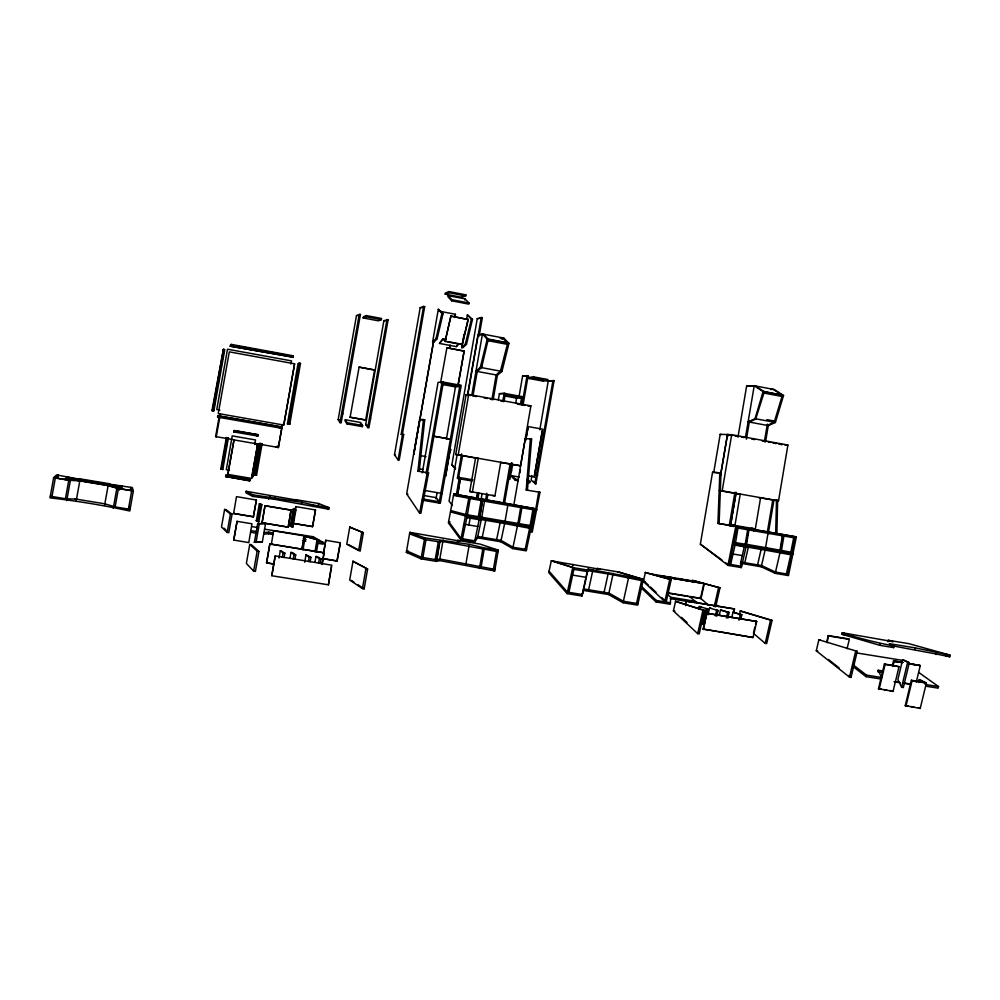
<?xml version="1.0" encoding="UTF-8"?>
<svg xmlns="http://www.w3.org/2000/svg" width="1000" height="1000" viewBox="0 0 1000 1000"><rect width="100%" height="100%" fill="white"/><g stroke="black" fill="none" stroke-linecap="round" stroke-linejoin="round"><path stroke-width="1.5" d="M112.2 485.95L112.2 484.975M775.688 533.413L776.5 499.862M776.862 533.612L777.663 500.075M110.575 485.688L110.6 484.7M640.7 587.35L655.987 601.912L670.25 604.263L670.725 597.25L667.825 594.587M742.013 563.513L761.275 566.788L775.225 573.337L788.475 575.575L796.35 536.9L717.925 523.35L719.812 472.825L712.575 472.212L700.362 544.175L727.95 565.325L741.325 567.587L746.287 545.788L744.613 545.3L740.525 563.263L741.325 567.587M719.112 523.562L720.975 473.038L719.75 472.825M109.812 483.812L79.3 478.713M74.938 498.913L104.925 503.85L115.15 506.887L118.438 488.475L109.675 485.913L78.238 480.675M108.212 484L132.325 487.575L133.363 490.988L129.775 510.988C103.375 505.275 76.838 500.95 50 497.863L53.637 477.7L56.537 474.913L80.65 479.4M531.613 439L527.438 490.213L526.2 490L530.388 438.787L531.613 439L525.3 438.575L513.675 505.887M424.712 419.787L419.2 471.375L417.938 471.163L423.45 419.562L424.712 419.787L419.625 419.588L406.662 493.862L419.588 513.075L420.887 513.288L428.587 472.9L427.275 472.675L419.588 513.075M756.35 417.663L756.225 418.875L749.312 422.062M500.887 369.95L500.712 371.2L496.188 374.95M477.413 370.188L477.238 371.425L481.575 367.625L488.3 339.087L507.512 342.725L507.413 344.375L488.2 340.725L488.475 339.462L483.675 334.237L477.912 335.075L467.5 395.037M481.575 367.625L481.75 366.375M445.95 339.263L443.113 338.738L439.475 343.438L456.3 346.613L458.275 343.725M439.475 343.438L443.113 338.738M102.587 484.35L102.737 483.387M887.95 641.825L888.213 640.275L908.863 643.662L950 655.125L949.737 656.75C913.775 649.188 877.15 644.65 842.225 632.737L841.963 634.288L879.95 645.362L893.688 647.613L893.962 645.975L889.312 643.65L915.225 647.887L950 655.125M914.963 649.488L915.225 647.887M936.162 654.538L936.438 652.913M879.95 645.362L880.225 643.725M720.975 473.038L713.737 472.425L720.188 434.338L731.688 434.675L787.913 445.037L778.525 500.863L758.875 497.638M720.575 475.3L727.463 434.588L732.9 435.462M728.45 435.913L728.65 434.688M719.4 490.538L722.175 490.85L731.688 434.675M738.025 436.838L746.612 386.163L754.225 385.725L774.362 389.562L783.538 395.487L775.4 422.463L768.312 425.6L748.15 421.838L755.05 418.663L775.4 422.463M735.987 493.575L740.25 494.062L734.95 525.438L730.713 524.725L733.812 525.25L733.6 526.487L730.5 525.962L736.175 492.425M745.462 437.55L754.225 385.725L763.1 391.6L783.538 395.487M746.4 439.2L749.513 420.825M727.95 565.325L735.8 526.362L796.35 536.9M735.537 542.612L737.987 528.062M746 547.05L744.325 546.55L744.825 544.038M746.538 541.512L747.038 538.6M747.525 535.7L748.012 532.8M730.65 564.475L735.325 543.9L735.025 545.163L746.062 547.062L749.175 528.688L747.463 528.438M764.375 441.625L767.362 424.15L767.15 425.375L774.225 422.238L782.362 395.262L763.938 391.425L763.975 393.05L782.05 396.475L782.362 395.262L773.2 389.338L770.6 389.475M765.537 441.838L768.388 424.925M748.4 547.25L748.612 545.988L744.812 562.7M753.675 530.862L753.888 529.637M753.938 530.025L754.15 528.787L752.013 528.425M750.95 528.25L755.325 528.987L760.6 497.675M761.175 549.45L761.388 548.188L757.575 564.875M786.363 573.925L791.087 553.488L790.863 554.763L765.163 550.138L768.213 532.05M780.013 552.9L783.088 534.587M793.725 537.75L790.812 552.125M795.138 536.688L787.275 575.375M552.712 561.025L574.188 567.825L573.925 569.362L587.263 571.575L588.075 569.075L643.375 579.325L637.688 605.125L623.075 602.737L608.587 594.538L583.462 590.425L581.9 596.025L567.112 593.6L548.763 572.638L551.287 560.788L600.262 569.338L597.388 568.462L597.137 569.925M587.263 571.575L588.075 569.075L583.462 590.425M592.675 571.388L592.925 569.888L588.625 589.75M608.15 573.962L608.413 572.463L604.087 592.288M617.463 571.812L641.912 579.087L641.663 580.612L612.975 574.775L613.237 573.263L608.587 594.538M628.488 578.425L628.75 576.9L623.075 602.737M720.487 475.562L727.513 434.462L732 435.425M729.2 525.9L734.938 492.25M730.4 525.875L736.1 492.463M767.337 532.05L772.825 499.775M768.5 532.25L773.975 500.012M457.475 495.863L460.138 478.925M476.613 499.15L477.663 493.013L476.613 498.988M505.387 393.55L505.163 394.812L521.55 397.825L521.775 396.562L520.45 404.237M485.838 520.35L486.075 518.962L482.262 537.25M479.462 568.462L483.062 547.638L469.3 544.338L424.712 537.9L409.825 532.35L406.35 552.312L421.062 558.85L436.5 561.388L439.55 560.55L494.7 570.962L498.3 550.175L480.062 544.1L457.738 540.363L457.488 541.85M469.762 491.475L472.4 491.987L478.237 458.3L475.562 458.038L469.762 491.475L494.925 495.887L500.737 462.275M515.737 402.987L516.788 396.9M519.125 396.062L522.575 376.15L528.125 375.838L523.075 404.925M500.2 522.788L500.438 521.413L496.613 539.663M493.45 569.15L496.5 551.475M528.825 378.45L529.012 377.35L533.55 376.85L547.95 379.538L547.762 380.65L543.088 381.112L528.825 378.45L533.35 377.962L547.762 380.65M525.175 549.275L529.913 526.9L529.663 528.288L504.675 523.55L508.088 503.812L453.75 494.05L448.387 522.888L460.812 539.913L474.525 542.2L477.488 537.85L481.575 518.2L531.263 527.125L534.462 508.55L453.75 494.05M533.35 377.962L533.55 376.85M500.988 462.525L520.55 465.775L530.9 405.863L468.713 394.462L466.112 394.65L455.712 454.525L475.325 457.987M517.45 526.213L520.9 506.225L508.088 503.812M543.088 381.112L543.275 380.012M531.925 475.637L531.125 480.225L535.862 483.862L554.075 380.675L548.25 380.95L539.825 429.812M530.15 525.5L532.863 509.712M535.688 509.55L538.7 492.062L539.975 492.287L532.225 532.15L530.95 531.938L535.688 509.55L536.962 509.775M572.737 565.862L572.987 564.4M401.225 434.288L403.663 434.55L399.2 460.112L398.088 459.913L394.475 454.862L420.188 307.688L423.575 306.438L424.675 306.65L402.337 434.487L401.225 434.288L423.575 306.438M398.088 459.913L402.55 434.35M432.587 342.137L438.312 309.262L443.013 313.738L437.125 338.738L433.688 342.35L432.587 342.137L436.012 338.525L441.9 313.525L438.312 309.262M433.425 341.65L413.775 454.438L433.625 341.6M445.188 294.1L445.375 293L449.025 291.588L465.85 294.85L465.65 295.963L461.838 297.325L445.188 294.1L448.825 292.7L465.65 295.963M448.825 292.7L449.025 291.588M422.3 472.863L438.062 382.4L442.113 381.887L461.213 385.4L440.337 503.263L422.438 500.2L422.688 498.963M440.588 382.75L446.887 347.8L464.137 351.037L458.062 385.913M443.35 382.113L443.125 383.387L459.738 386.438L455.487 386.9L442.05 384.438M454.688 317.413L455.425 314.275L454.888 317.35M449.538 348.125L450.075 345.05M461.838 297.325L462.025 296.225M421.062 558.85L424.712 537.9M422.875 557.537L425.975 539.725M466.613 319.325L467.388 314.85L472.488 319.387L466.488 344.275L462.8 347.837L461.7 347.625L464.025 334.225M437.062 492.762L436 498.888L436.262 497.663L424.275 495.6M446.388 439.212L455.438 387.188M458.013 384.95L464.137 351.037M437.55 500.975L439.1 503.05L459.963 385.175L457.125 385.487M450.688 450.588L450.887 449.438L449.312 449.3M455.425 469.062L451.838 464.925L477.262 318.637L481.238 317.512L482.325 317.725L479.137 336.087M438.812 546.375L436.775 559.825L439.812 559L494.975 569.4M436.5 561.388L440.138 540.475M457.075 455L449.062 501.125L452.425 505.475M467.675 395.6L481.238 317.512M439.55 560.55L443.125 539.975M455.712 454.525L458.237 454.775L468.713 394.462M461.625 453.862L457.35 478.45L472.15 481M471.763 395.462L482.438 334L503.837 338.075L508.95 343.35L501.962 371.425L497.425 375.175L476 371.188L480.325 367.388L487.212 339.225L482.438 334L477.912 335.075M462.6 455.613L458.575 477.35M472.925 396.2L477.45 370.163M456.225 495.475L459.35 477.463L457.575 477.175L472.938 479.85M457.475 495.688L460.387 478.963M469 497.287L460.812 539.913M467.375 514.825L470.125 498.925M473.663 498.862L473.9 497.512M491.9 399.675L496.225 374.637M480.125 518.538L472.525 517.238L472.762 515.9M493.212 399.4L497.725 373.338M465.75 564.862L469.3 544.338M477.863 499.2L478.913 493.125M481.188 498.787L481.975 494.212M498.338 399.787L499.387 393.7L504.175 393.325L523 396.788L521.675 404.462M462.463 538.775L467.125 516.225L466.887 517.625L479.237 519.725L482.713 499.65M484.762 499.8L481.337 519.587L504.675 523.55M485.45 500.938L486.788 493.25M502.837 401.012L504.175 393.325M486.688 501.15L487.75 495M504.062 401.238L505.4 393.55L499.387 393.7M503.125 503.988L510.062 464.05M504.35 504.2L511.55 462.762M512.712 464.625L509.85 479.312L508.762 479.125L511.887 462.9M521.987 404.725L527.05 375.625M519.9 472.875L520.425 469.888M525.612 440L528.212 426.562L525.875 440.012M534.462 475.438L542.225 430.675M534.2 476.925L542.75 429.2L527.95 426.55M534.788 483.675L552.987 380.475M289.788 424.113L300.5 363.413L299.163 363.175L298.062 363.512L287.413 423.862L289.788 424.113L287.413 423.862M274.2 564.163L266.512 562.812L269.85 543.9L324.062 552.75L322.225 564.462M266.663 562.95L269.85 543.9M271.337 544.45L273.587 530.775L304.375 535.925L302 549.462M271.725 575.625L275.2 555.913L331.838 565.2L328.4 584.812L271.875 575.763L275.2 555.913M279.012 558.038L280.312 550.662L284.837 553.1L284.05 557.6M282.325 557.325L283.125 552.825L280.312 550.662M288.188 527.163L291.025 510.075L265 505.725L261.988 522.762L288.188 527.163L291.025 510.075M290.212 525.988L293.175 509.15L294.662 509.4L295.912 510L292.925 526.95L290.212 525.988L292.925 526.95M295.338 501.125L295.6 499.625L318.637 503.5L329.012 507.638L328.738 509.212L274.513 499.288L252.675 496.425L245.9 492.8L246.163 491.287L296.737 500.1L295.6 499.625M291.438 526.712L294.425 509.75L293.175 509.15M295.25 509.637L295.788 506.6L315.5 509.95L312.575 526.625L292.987 523.375M293.525 520.337L294.062 517.3M294.6 514.263L295.788 506.6M289.962 558.3L291 552.413L292.688 552.688L295.7 554.875L294.913 559.362M301.55 503.837L301.825 502.275L252.95 494.825L246.163 491.287M293.2 559.087L293.988 554.587L291 552.413M301.825 549.35L304.375 535.925M302.938 550.013L305.312 536.462L306.788 536.688L318.55 539.975L316.4 552.2M313 506.562L313.275 504.988L301.825 502.275M304.725 562.2L306.012 554.85L310.938 557.35L310.15 561.838M312.575 526.625L315.5 509.95M308.45 561.55L309.237 557.075L306.012 554.85M318.375 505.012L318.637 503.5M312.925 538.225L313.188 536.712L264.513 529.188M314.913 551.975L317.062 539.75L305.312 536.462M338.175 419.65L356.488 315.475L360.425 314.462L341.15 422.863L339.988 422.65L338.175 419.65L339.325 419.85M314.938 562.35L315.975 556.475L317.65 556.75L321.062 559L320.275 563.475M339.988 422.65L359.275 314.237M318.575 563.2L319.363 558.725L315.975 556.475M313.188 536.712L323.387 542.562L323.1 544.15L317.325 543.2M363.15 317.938L363.35 316.788L366.213 315.562L381.6 318.488L381.388 319.65L378.363 320.825L363.15 317.938L366.012 316.725L381.388 319.65M323.35 553.987L325.763 540.275L340.35 542.762L337.15 561.013L322.55 558.538L337.15 561.013M323.537 554.1L325.763 540.275M322.025 564.325L324.062 552.75M366.012 316.725L366.213 315.562M350.112 417.238L359.1 367.125L374.625 369.988L365.662 420.012L350.112 417.238L365.662 420.012M331.362 566.562L328.4 584.812M336.95 560.887L340.35 542.762M365.662 424.55L383.875 320.675L388.125 319.725L368.925 427.8L367.762 427.587L365.662 424.55L366.8 424.75M349.762 527.125L346.763 544.275L358.625 550.487L360.2 550.75L363.363 532.725L349.762 527.125L363.363 532.725M367.762 427.587L386.975 319.5M352.987 561.287L349.7 580.062L362.425 588.562L364.162 588.85L367.612 569.062L352.987 561.287L367.612 569.062M358.625 550.487L361.788 532.475M362.425 588.562L365.887 568.775M426.1 473.45L442.113 381.887M427.312 473.888L443.363 382.113L440.637 382.463M211.95 410.538L223.425 349.275L224.788 349.525L213.912 410.712L211.95 410.538L213.912 410.712M212.55 410.462L223.425 349.275M213.312 410.775L214.925 401.65M215.475 398.612L216.012 395.562M218.438 381.887L218.988 378.837M219.525 375.8L220.062 372.762M221.412 365.163L221.962 362.113M222.5 359.075L223.038 356.037M223.575 353L224.125 349.95L222.763 349.712M219.9 410.062L216.775 409.538L227.5 349.212L291.512 360.887L290.837 364.012M280.363 428.038L217.562 417.113L217.8 415.775L280.6 426.688L280.363 428.038L279.375 427.987M230.275 346.188L231.225 344.387L293.288 355.812L293.062 357.15L230.275 346.188L293.062 357.15M218.438 415.737L217.562 417.113M230.987 345.737L231.225 344.387M233 439.588L215.6 436.587L219.75 413.65M216.262 436.688L220.338 414.188M220.787 468.938L226.35 437.612L227.025 437.713L221.438 469.225L220.787 468.938L222.8 469.462L228.388 437.95L226.35 437.612M222.4 467.688L222.938 464.7M224.525 455.75L225.05 452.762M226.375 445.3L226.9 442.325M225.625 476.488L225.863 475.15L249.213 479.113L250.037 479.462L249.8 480.812L225.625 476.488L249.8 480.812M257.875 436.062L233.675 431.887L234.638 430.6L258.113 434.712L257.875 436.062L257.013 435.975L257.25 434.637L258.113 434.712M226.312 476.812L225.863 475.15M234.638 430.6L233.675 431.887M227.8 474.363L234.013 439.9L227.887 474.4L251.588 478.438L257.75 443.913M224.6 509.438L221.488 526.975L227.15 532.438L228.787 532.712L232.05 514.263L226.15 509.7L224.6 509.438L230.413 514L232.05 514.263M227.15 532.438L230.413 514M233.612 513.513L236.488 496.637L256.4 500.025L253.438 516.8L233.512 513.438L253.438 516.8M233.75 540.062L237.062 521.325L251.975 523.787L248.787 542.6L233.75 540.062L237.062 521.325M254.613 444.538L255.538 439.95L232.225 435.9L226.312 469.738L229.213 470.238M251.588 478.438L257.675 444.012L233.912 439.888M254.338 474.663L259.862 443.45L260.738 443.575L255.188 474.988L254.338 474.663L256.537 475.213L262.087 443.812L259.862 443.45M260.413 448.137L261.2 443.675L262.087 443.812M252.675 496.425L252.95 494.825M253.325 516.725L256.4 500.025M249.725 544.462L246.375 563.438L253.637 571.138L255.413 571.425L258.95 551.413L251.4 544.738L249.725 544.462L257.175 551.125L258.95 551.413M256.35 520.775L259.337 503.862L260.837 504.113L261.863 504.675L258.85 521.712L256.35 520.775L258.85 521.712M257.35 521.462L260.35 504.425L259.337 503.862M254.4 542.25L257.7 523.6L263.962 523.375L265.55 523.65L262.325 541.975L254.4 542.25L262.325 541.975M256.012 542.537L259.312 523.888L265.55 523.65M253.637 571.138L257.175 551.125M262.125 522.85L265 505.725M291.988 357.537L293.288 355.812M277.25 445.962L277.025 447.25L276.087 447.1M268.625 499.1L268.9 497.512M278.312 447.475L282.362 424.538M277.25 447.312L278.425 447.488L282.475 424.538M270.138 497.188L270.4 495.662M283.775 425.075L294.6 363.825L229.3 351.863L218.263 413.537L283.775 425.075L294.6 363.825M263.95 534.087L268.488 533.775L268.762 532.2L273.312 532.95M274.513 499.288L274.788 497.725M288.45 423.875L299.163 363.175M76.225 500.775L79.787 480.988L68.763 480.2L65.438 498.7L76.513 499.175M66.737 500.613L70.388 480.425L55.362 477.925L51.975 496.5M104.562 505.438L108.1 485.712L109.663 485.95M113.275 508.275L116.85 488.175L131.688 490.65M119.525 490L120.3 485.613L120.712 488.812M119.862 489.288L120.4 486.337L68.188 477.625M130.25 490.288L130.775 487.362L131.713 490.712L128.425 509.087M57.55 478.162L58.075 475.225L55.312 477.975M57.6 478.113L58.125 475.188M67.275 479.637L67.463 478.55L120.525 487.4M68 478.7L68.225 477.575M100.962 484.075L101.137 483.125M345.3 419.738L345.075 420.875L346.962 423.888L362.388 426.637L362.612 425.487L360.562 422.463L345.3 419.738L347.188 422.738L346.962 423.888M468.812 524.987L470.238 518.125M474.525 542.2L479.475 518.325L481.575 518.2M519.212 477.013L512.05 475.75L511.825 476.838L515.3 480.262L518.188 480.775M531.263 527.125L526.237 550.862L512.688 548.587L500.812 541.763L504.913 522.175M515.3 480.262L515.525 479.175L512.05 475.75M512.688 548.587L517.688 524.825M527.275 479.125L529.975 481.7L529.75 482.8L526.862 482.287M448.212 295.637L447.975 296.737L451.7 300.825L468.75 304.125L468.988 303L465.025 298.888L448.212 295.637L451.938 299.7L468.988 303M451.7 300.825L451.938 299.7M464.787 300L465.025 298.888M567.112 593.6L572.712 567.575L551.287 560.788M568.913 592.362L574.188 567.825M581.9 596.025L587.525 570.037L572.712 567.575M636.55 603.413L641.912 579.087M645.362 572.5L643.388 581.487L664.825 601.55L666.25 601.788L671.175 579.65L645.362 572.5L671.175 579.65M655.987 601.912L656.3 600.462L641.012 585.95M664.825 601.55L669.75 579.412M673.413 610.887L675.537 601.35L704.488 610.363L699.188 633.888L697.675 633.638L673.413 610.887L674.862 611.125M685.45 603.95L686.112 600.962L734.188 608.875L734.025 612.062M685.575 605.675L686.112 600.962M694.65 602.663L694.975 601.25L689.5 596.425L700.55 598.237L703.863 583.513L657.537 575.788M698.7 609.237L699.312 606.512L700.775 606.75M697.675 633.638L702.975 610.112L675.537 601.35M703.075 629.087L706.663 613.2L756.725 621.475L753.05 637.513L703.075 629.087L716.575 631.263M707.775 608.962L704.225 624.65L702.763 624.412L706.3 608.713L707.775 608.962L699.312 606.512M703.538 629.5L706.663 613.2M708.012 614.837L709.538 608.05L711 608.288M714.262 606.625L718.575 587.55L719.987 587.788L715.662 606.85M715.35 615.962L716.637 610.262L718.112 610.513L716.812 616.2M719.25 615.4L720.475 609.975L729.163 612.45L727.862 618.138M726.4 617.9L727.7 612.212L720.475 609.975M731.762 617.638L733 612.225L741.825 614.725L740.85 618.987M733.512 611.838L734.188 608.875M739.375 615.013L740.288 610.975L772.05 620.35L766.675 643.6L765.2 643.363L753.438 633.375M739.062 620.175L740.362 614.487L733 612.225M761.275 566.788L765.375 548.875L793.487 553.9M753.538 632.788L754.862 627.038M755.512 624.175L756.175 621.3M775.225 573.337L780.225 551.625M765.2 643.363L770.562 620.1L740.288 610.975M818.875 639.75L857.225 651.375L851.038 677.4L849.5 677.15L816.287 650.788L818.875 639.75L820.337 639.987M826.675 642.25L828.25 635.575L848.737 638.925L849.312 639.35L847.1 648.675L846.538 648.238M827.237 642.675L828.25 635.575M450.938 315.95L445.112 341.425L462.212 344.65L468.237 319.562L450.938 315.95L445.112 341.425M849.5 677.15L855.688 651.125L857.225 651.375M882.75 670.962L878.213 670.238L881.538 677.5L881.162 679.062L866.038 676.65L866.413 675.088L853.162 664.862M462.212 344.65L468.1 319.237M878.213 670.238L877.85 671.775L882.375 672.5M878.487 688.7L884.412 663.962L899.013 666.688L893.062 691.413L878.487 688.7L881.263 689.15M879.137 689.212L885.075 664.45L884.412 663.962M892.425 665.45L893.512 660.913L903.05 662.438M893.062 665.913L894.163 661.388L893.512 660.913L902.712 662.4M461.7 347.625L465.375 344.062L471.375 319.175L467.388 314.85M902.638 659.712L897.85 679.575L901.612 687.225L903.3 687.6L909.3 662.738L902.638 659.712L909.3 662.738M901.612 687.225L907.625 662.362M905.238 705.65L911.388 680.238L926.388 683.037L920.212 708.413L905.238 705.65L908.15 706.1M905.938 706.175L912.087 680.75L911.388 680.238M916.25 682.163L920.275 665.588L909.075 663.413M918.562 682.463L919.275 679.562L926.388 683.037L912.087 680.75M926.388 683.037L924.488 682.325M918.863 672.525L938.538 686.587L938.162 688.15L926.213 686.237M755.05 418.663L763.1 391.6M88.112 481.938L88.475 481.012M86.487 481.662L86.875 480.75M77.8 480.213L78.325 479.312M76.162 479.938L76.725 479.05M66.5 479.787L68.688 477M64.825 479.5L67.1 476.737M456.3 346.613L459.025 343.938M357.625 315.7L360.425 314.462M386.05 320.5L388.125 319.725M422.413 307.475L424.675 306.65M463.3 295.763L465.85 294.85M299.387 363.762L300.5 363.413M479.675 318.475L482.325 317.725M446.887 347.8L463.913 351.087M500.225 338.35L502.612 337.837L507.7 343.113L500.525 370.8M501.45 338.587L503.837 338.075M359.1 367.125L374.625 369.988M528.125 375.838L522.575 376.15M554.075 380.675L548.25 380.95M479.237 519.725L481.287 519.575M520.5 396.962L523 396.788M521.55 397.825L516.575 398.15L504.8 395.975M264.237 532.487L268.762 532.2M527.863 405.975L530.9 405.863M419.625 419.588L423.45 419.562M279.6 426.662L280.6 426.688M784.875 444.938L787.913 445.037M402.337 434.487L403.663 434.55M227.7 437.85L228.388 437.95M215.6 436.587L216.337 436.688M317.062 539.75L318.55 539.975M108.1 485.712L118.438 488.475M911.05 706.55L913.962 707.013M899.2 662.175L894.163 661.388L901.838 662.625M884.05 689.587L886.838 690.025M889.613 690.462L893.062 691.413M866.413 675.088L881.538 677.5M925.1 684.45L938.538 686.587M894.925 681.513L899.525 682.237M904.125 682.975L910.263 683.95M894.038 681.75L900.175 682.725M903.25 683.213L910.913 684.438M857.2 653.025L901.637 660.225M718.088 631.512L753.05 637.513M908.225 663.637L920.275 665.588L907.987 663.612M816.287 650.788L817.75 651.025M266.512 562.812L274.05 564.025M885.075 664.45L899.013 666.688M417.938 471.163L428.587 472.9M257.525 445.188L258.35 445.325L257.062 445.1M707.175 613.362L756.725 621.475M549.062 571.213L567.425 592.112L582.225 594.538L583.775 588.962L608.913 593.075L623.4 601.263L638.013 603.65M270 544.012L324.263 552.875M828.8 636L849.312 639.35M283.125 552.825L284.837 553.1M293.988 554.587L295.7 554.875M309.237 557.075L310.938 557.35M319.363 558.725L321.062 559M666.888 592.688L688.125 596.188M667.387 593.062L700.962 598.612L704.338 583.65L657.975 575.913M408.088 551.062L406.613 550.812L421.337 557.275L436.775 559.825L435.213 559.55L438.3 541.763L442.85 541.512L498.025 551.737M251.838 526.587L257.7 527.562M406.35 552.312L409.363 552.812M50.3 496.225L67.025 498.988M113.562 506.65L130.075 509.363L129.488 506.488M686.6 601.112L734.712 609.038M693.138 602.413L670.413 598.675L670.725 597.25L694.975 601.25L698.8 603.263M251.025 530.65L256.875 531.613M317.613 541.613L323.387 542.562M268.488 533.775L273.038 534.525M250.738 532.263L256.588 533.225M656.3 600.462L670.575 602.812M727.7 612.212L729.163 612.45M740.362 614.487L741.825 614.725M770.562 620.1L772.05 620.35M842.225 632.737L893.1 641.65L888.213 640.275M702.975 610.112L704.488 610.363M841.963 634.288L846.438 635.025M526.2 490L539.975 492.287M651.062 573.95L697.337 581.737M411.05 534.1L409.575 533.85L424.438 539.475L439.575 541.938M483.062 547.638L498.3 550.175M53.637 477.7L70.35 480.487L68.763 480.2M116.862 488.237L133.363 490.988M597.388 568.462L618.862 572.038L643.375 579.325M587.825 570.588L612.975 574.775M642.038 580.988L645.075 581.487M294.35 523.538L312.413 526.538M641.912 581.25L644.75 581.725M265.05 523.263L288.025 527.075M572.275 575.05L585.988 577.325M717.925 523.35L737.013 526.575L729.15 565.525L725.525 562.75M313.275 504.988L329.012 507.638M477.488 537.85L500.812 541.763M294.425 509.75L295.912 510M260.35 504.425L261.863 504.675M449.975 521.8L448.663 521.575L461.087 538.55L474.8 540.837L477.775 536.5L501.1 540.413L512.975 547.225L526.525 549.5M265.138 505.8L291.188 510.163M409.825 532.35L459.837 541.087L457.738 540.363M748.5 529.9L747.663 529.75L745.212 544.275L746.5 544.5L734.312 542.4M766.612 547.788L765.588 547.612L792.5 552.425M451.95 512.175L450.637 511.95L465.75 515.988L479.475 518.325M531.5 525.737L466 514.587L450.875 510.613M226.55 475.462L250.037 479.462M729.438 564.275L741.612 566.337L740.812 562.025L761.562 565.55L775.512 572.087L787.562 574.138M464.475 524.25L477.887 526.512M768 533.312L794.925 537.962M746.312 544.288L766.737 547.812M520.9 506.225L534.462 508.55M736.575 543.587L739.488 544.087M742.387 544.587L745.3 545.087M744.613 545.3L765.375 548.875M424.188 490.375L442.337 493.525M732.9 543.475L746.287 545.788M483.225 500.962L534.225 509.95M734.912 544.575L745.088 546.325M745.738 546.8L765.163 550.138M406.662 493.862L407.912 494.075M700.362 544.175L721.963 560.013M424.212 499.212L439.363 501.812L436.262 497.663M731.812 553.787L742.312 555.588M736.275 526.95L751.263 529.55M254.2 443.275L278.425 447.488M736.775 527.85L769.15 533.513M528.375 475.9L534.462 476.962M394.475 454.862L395.575 455.062M451.838 464.925L455.625 468.225M515.525 479.175L518.425 479.675M527.087 481.2L529.975 481.7M233.912 430.55L257.25 434.637M418.65 468.775L423.2 469.562M733.812 525.25L755.325 528.987M483.15 500.938L484.525 501.188L453.512 495.387M458.237 454.775L520.55 465.775M217.8 415.775L278.1 426.4M510.562 470.562L511.65 470.75M536.587 475.138L537.675 475.325M419.8 455.5L426.012 456.575M78.213 480.712L79.787 480.988M341.763 413.638L342.925 413.85M369.55 418.612L370.7 418.812M347.188 422.738L362.612 425.487M722.175 490.85L778.525 500.863M719.538 490.65L737.688 493.875M257.7 523.6L259.312 523.888M525.3 438.575L526.512 438.787M712.575 472.212L713.737 472.425M735.738 435.988L738.575 436.512M741.413 437.038L744.237 437.55M768.138 441.962L770.95 442.475M773.763 443L776.562 443.512M779.375 444.025L782.188 444.55M735.013 435.975L738.037 436.538M751.625 439.038L754.65 439.588M762.2 440.988L765.225 441.538M772.775 442.938L775.788 443.488M778.812 444.05L781.838 444.6M720.188 434.338L721.338 434.55M230.512 344.85L233.525 345.4M236.537 345.95L239.55 346.512M242.55 347.062L250.075 348.45M253.088 349L256.1 349.562M263.625 350.938L266.637 351.5M269.65 352.05L277.175 353.438M280.188 353.988L283.188 354.538M466.112 394.65L470.625 395.487M473.638 396.037L476.65 396.587M484.188 397.962L487.2 398.525M490.2 399.075L493.212 399.625M500.75 401L503.762 401.562M517.312 404.038L524.85 405.425M766.85 419.625L774.35 421.025L773.875 421.812M480.325 367.388L501.962 371.425M436.012 338.525L437.125 338.738M442.962 339.837L445.788 340.363M465.375 344.062L466.488 344.275M447.825 341.625L462.075 344.312M746.612 386.163L755.387 385.95L764.287 391.825L755.875 418.462M487.212 339.225L508.95 343.35M383.875 320.675L385.012 320.887M438.938 311.112L455.425 314.275M420.188 307.688L421.287 307.9M477.262 318.637L478.338 318.85M441.9 313.525L443.013 313.738M471.375 319.175L472.488 319.387M451.075 316.275L468.237 319.562M492.137 495.337L494.925 495.887M496.575 501.425L498.663 501.863M520.35 507.55L521.875 507.825L519.15 523.625L517.625 523.35M470.575 516.725L472.525 517.238M719.987 587.788L692.188 580.325L718.575 587.55M685.037 579.675L692.812 581.675M679.8 578.8L686.137 580.562M678.425 578.575L684.75 580.325M670.088 577.175L677.712 579.15M662.625 575.938L670.175 577.9M945.325 655.512L949.737 656.75M303.2 538.725L306.075 539.538M302.925 540.312L305.788 541.138M744.4 546.562L746.062 547.062M709.538 608.05L718.112 610.513M482.475 549.087L484.162 549.412L481.1 567.1L479.412 566.775M255.675 474.9L256.537 475.213M918.325 707.7L920.212 708.413M252.237 475.037L253.038 475.337M490.538 569.338L494.7 570.962M324.85 507.638L328.738 509.212M222.138 469.175L222.8 469.462M891.375 646.438L893.688 647.613M348.263 544.525L360.2 550.75M919.275 679.562L924.438 682.513M351.35 580.337L353.913 582.038M357.75 584.587L364.162 588.85M852.8 666.4L866.038 676.65M828.45 659.5L839.15 667.975M848.662 675.512L851.038 677.4M714.963 603.612L718.487 606.625M699.55 597.388L708.913 605.5M645.7 582.612L648.562 585.275M650.413 587L656.062 592.275M661.725 597.562L666.25 601.788M681.5 617.325L687.025 622.5M533.112 481.275L535.862 483.862M224 528.15L225.912 529.975M360.337 423.6L362.388 426.637M121.875 485.875L122.35 489.087M782.4 535.788L779.975 550.25L781.462 550.513L783.9 536.05L782.4 535.788M449.938 451.05L445.6 476.163L449.938 451.05M502.612 337.837L502.388 339.1L502.612 337.837M481.075 500.812L478.325 516.675L479.725 516.925L482.475 501.05L481.075 500.812M258.575 444.038L252.913 476.662L258.575 444.038M433.9 436.238L450.538 439.2L433.9 436.238"/></g></svg>
